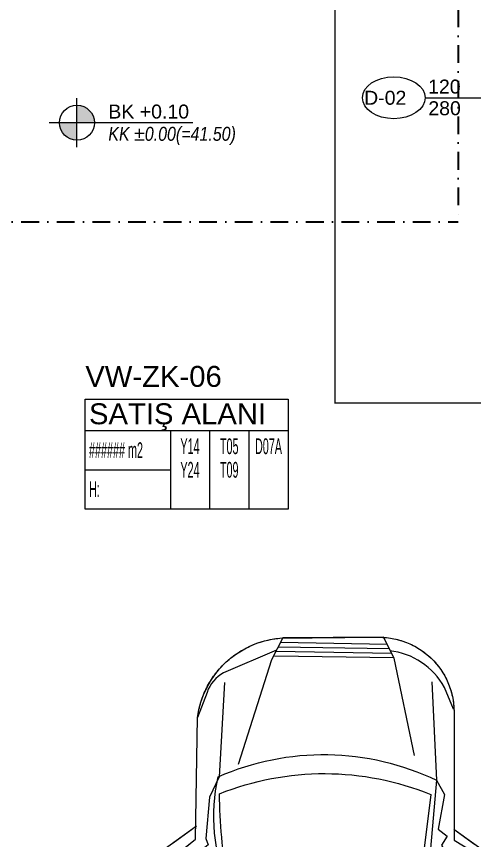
# Model space of a CAD drawing. Extents: x -3709 to 34975, y -230 to 8245.
# Drawn here: x 5523 to 5851, y 2079 to 2669 of the extents above; entities that cross this region are included whole.
import ezdxf
from ezdxf.enums import TextEntityAlignment as Align
from ezdxf.xclip import XClip

# ---------------------------------------------------------------- set-up
doc = ezdxf.new("R2010")
doc.units = 0
doc.header["$XCLIPFRAME"] = 0
doc.linetypes.add('DASHDOT', pattern=[25.4, 12.7, -6.35, 0, -6.35])
doc.linetypes.add('HIDDEN2', pattern=[4.7625, 3.175, -1.5875])
doc.layers.get('0').update_dxf_attribs({"color": 9, "lineweight": 9})
for name, color, linetype, lineweight in [('04', 9, 'Continuous', 9), ('21', 9, 'Continuous', 9), ('21_MAHAL', 9, 'Continuous', 9), ('22', 8, 'Continuous', 9), ('E-KABLO', 7, 'Continuous', 30)]:
    doc.layers.add(name, color=color, linetype=linetype, lineweight=lineweight)
doc.styles.add('Arial', font='arial.ttf', dxfattribs={"height": 2.5})
doc.styles.add('MuuM_TEXT-ITALIC', font='ARIALNI.TTF')
doc.styles.add('MuuM_TEXT-STANDART', font='ARIALN.TTF')

# ---------------------------------------------------------------- blocks, each defined once
blk = doc.blocks.new('0_elevationtarget-p-bk')
h = blk.add_hatch(color=254)
h.paths.add_polyline_path([(2.5, 0, 0.414214), (0, 2.5), (0, 0)])
h.paths.add_polyline_path([(0, 0), (-2.5, 0, 0.414214), (0, -2.5)])
blk.add_line((0, -3.5), (0, 3.5))
blk.add_lwpolyline([(16.6, 0), (-4, 0)])
blk.add_circle((0, 0), 2.5)
at = {"style": 'Arial'}
blk.add_attdef('BITMISKOT', text='', height=2, dxfattribs=at).set_placement((4.5, 0), align=Align.BOTTOM_LEFT)
at = {"style": 'MuuM_TEXT-ITALIC'}
blk.add_attdef('FINISHINGFLOORLEVEL', text='', height=2, dxfattribs=at).set_placement((4.5, -0.59), align=Align.TOP_LEFT)
blk = doc.blocks.new('p-araba-caddy')
for points in [[(4.26, 87.51), (96.49, 89.41), (104.41, 102.92), (112.34, 100.13), (105.35, 88.48), (403.12, 88.69), (392.45, 85.45), (418.68, 84.42, -0.236784), (423.23, -86.05), (112.38, -97.42), (113.04, -112.56), (99.21, -96.1), (12.07, -96.13, -0.35315), (-45.78, -38.19), (-47.76, 31.57, -0.418979), (4.26, 87.51, -0.014091)], [(2.59, 87.13), (-12.8, 80.33, 0.245122), (-38.23, 40.61, 1.092698)], [(409.1, 84.81, -0.220393), (429.15, 10.65, -0.069309), (420.89, -80.59, -0.369387), (413.22, -85.28, 0.321855)], [(64.08, 71.92), (123.59, 65.82, 0.084966), (128.47, -72.87, -0.035125), (66.42, -79.48, -0.194351), (64.08, 71.92, 5.525286)], [(420.8, 66.63), (409.14, 55.57, -0.115145), (408.6, -46.74, 0.095225), (425.84, -65.72, -1.448896)], [(198.7, 59.31), (404.34, 58.71, -0.170159), (399.21, -57.46), (133.8, -68.34)], [(414.2, 20.68, 0.498413), (429.89, 21.34, -5.209749)], [(414.6, 10.43, -0.389225), (429.11, 8.84, 0.453338)], [(-37.08, -40.41), (-20.32, -78.19, 0.180747), (-6.04, -89.68), (12.07, -96.13)]]:
    blk.add_lwpolyline(points, format="xyb")
for points in [[(128.39, 63.59), (198.34, 59.3), (187.01, 88.59)], [(-16.56, 71.13), (53.81, 76), (63.98, 81.75), (88.77, 77.77), (93.64, 84.4), (100.28, 80.42), (104.7, 83.08), (183.48, 83.52), (188.35, 71.13), (129.93, 71.13)], [(220.11, 84.66), (385.27, 81.17), (382, 68.06), (219.94, 73.15), (220.11, 84.66)], [(277.68, 83.09), (275.35, 70.89)], [(330.01, 82.53), (330.93, 69.98)], [(404.84, 57.96), (419.34, 71.17)], [(36.43, 59.8), (-33.06, 43.83), (-47.93, 36.03), (-46.07, -36.03), (-30.09, -43.83), (45.17, -66.5)], [(-36.39, 42.08), (-36.21, -40.84)], [(-33.17, 43.72), (-32.97, -41.82)], [(-42.85, 38.7), (-42.67, -37.69)], [(-39.62, 40.39), (-39.44, -39.27)], [(399.21, -57.46), (422.7, -74.75)], [(217.67, -71.23), (380.57, -66), (385.81, -78.37), (219.1, -84.08), (217.19, -71.23)], [(277.5, -68.54), (278.55, -81.67)], [(328.6, -68.26), (329.42, -80.94)], [(118.18, -77.55), (201.93, -75.8), (199.3, -94.64)], [(-13.38, -77.2), (54.33, -79.85), (68.94, -86.49), (98.59, -88.7), (103.01, -86.93), (110.98, -96.22), (108.33, -88.7), (191.09, -89.14), (191.97, -93.56)]]:
    blk.add_lwpolyline(points)
blk.add_lwpolyline([(53.8, 75.95), (130, 70.57, 0.08903), (133.77, -71.93, -0.153631), (54.26, -80.6, -0.218697)], format="xyb", close=True)
blk = doc.blocks.new('p- caddy')
for p, q in [((-86.52, 354.02), (-175.71, 289.92)), ((97.81, 351.94), (187, 287.83))]:
    blk.add_line(p, q)
blk.add_arc((-86.52, 354.02), 109.84, 215.7081, 269.02404)
at = {"extrusion": (0, 0, -1)}
blk.add_arc((-97.81, 351.94), 109.84, 215.7081, 269.02404, dxfattribs=at)
at = {"rotation": 268.9244510197643}
blk.add_blockref('p-araba-caddy', (10.6, 442.15), dxfattribs=at)
blk = doc.blocks.new('0_doorno')
blk.add_lwpolyline([(4.5, 0), (12.5, 0)])
blk.add_ellipse((0, 0), major_axis=(-4.5, 0), ratio=0.666667)
at = {"style": 'Arial'}
blk.add_attdef('YUKSEKLIK', text='', height=2, dxfattribs=at).set_placement((5, 5.9), align=Align.TOP_LEFT)
blk.add_attdef('KAPINO', text='', height=1.4, dxfattribs=at).set_placement((-0.02, -0.04), align=Align.MIDDLE)
blk.add_attdef('GENISLIK', text='', height=2, dxfattribs=at).set_placement((5, -1.89), align=Align.BOTTOM_LEFT)
blk = doc.blocks.new('0_roomno2')
blk.add_lwpolyline([(19.375, -10.5), (0, -10.5), (0, 0), (19.375, 0)], close=True)
for points in [[(0, -3), (19.375, -3)], [(8.125, -3), (8.125, -10.5)], [(11.875, -3), (11.875, -10.5)], [(15.625, -3), (15.625, -10.5)], [(0, -6.75), (8.125, -6.75)]]:
    blk.add_lwpolyline(points)
at = {"style": 'MuuM_TEXT-STANDART', "width": 0.6}
blk.add_text('H:', height=1.5, dxfattribs=at).set_placement((0.35, -8.608), align=Align.MIDDLE_LEFT)
at = {"style": 'Arial'}
blk.add_attdef('ODANO', (0, 1.17), '', height=2, dxfattribs=at)
blk.add_attdef('MEKANADI', text='', height=2, dxfattribs=at).set_placement((0.35, -3), align=Align.BOTTOM_LEFT)
at = {"style": 'MuuM_TEXT-STANDART', "width": 0.6}
for tag, p in [('YER01', (10, -4.5)), ('TAVAN01', (13.75, -4.5)), ('DUVAR01', (17.5, -4.5)), ('YER02', (10, -6.75)), ('TAVAN02', (13.75, -6.75)), ('DUVAR02', (17.5, -6.75)), ('YER03', (10, -9)), ('TAVAN03', (13.75, -9)), ('DUVAR03', (17.5, -9))]:
    blk.add_attdef(tag, text='', height=1.5, dxfattribs=at).set_placement(p, align=Align.MIDDLE_CENTER)
for tag, p in [('M2', (0.35, -4.875)), ('TEMIZTAVANYUKSEKLIGI', (1.8, -8.608))]:
    blk.add_attdef(tag, text='', height=1.5, dxfattribs=at).set_placement(p, align=Align.MIDDLE_LEFT)

msp = doc.modelspace()

# ---------------------------------------------------------------- linework, layer by layer
at = {"layer": '21', "linetype": 'HIDDEN2', "ltscale": 0.1, "const_width": 1}
msp.add_lwpolyline([(5750.84, 2392.59), (6274.63, 2392.59), (6274.63, 3241.21), (5750.84, 3241.21)], close=True, dxfattribs=at)
at = {"layer": 'E-KABLO', "color": 6, "linetype": 'DASHDOT'}
for p in [(5839.15, 2929.41), (4939.53, 2522.32)]:
    msp.add_line(p, (5839.15, 2522.32), dxfattribs=at)

# ---------------------------------------------------------------- block references
at = {"layer": '04'}
msp.add_blockref('p- caddy', (5738.09, 1735.53), dxfattribs=at)
ref = msp.add_blockref('p- caddy', (5738.09, 1735.53), dxfattribs=at)
XClip(ref).set_block_clipping_path([(-103.3147364369, -3.0291583687), (112.6871295991, 503.2721170996)])
at = {"layer": '21', "xscale": 5, "yscale": 5, "zscale": 5}
msp.add_blockref('0_elevationtarget-p-bk', (5565.89, 2593.36), dxfattribs=at).add_auto_attribs({'BITMISKOT': 'BK +0.10', 'FINISHINGFLOORLEVEL': 'KK %%p0.00(=41.50)'})
at = {"layer": '21_MAHAL'}
ref = msp.add_blockref('0_roomno2', (5571.9, 2395.41), dxfattribs=dict(at, xscale=7.5, yscale=7.5, zscale=7.5))
ref.add_attrib('ODANO', 'VW-ZK-06', (5571.9, 2404.18), dxfattribs={"layer": '0', "height": 15, "style": 'Arial'})
ref.add_attrib('MEKANADI', 'SATIŞ ALANI', dxfattribs={"layer": '0', "height": 15, "style": 'Arial'}).set_placement((5574.52, 2372.91), align=Align.BOTTOM_LEFT)
ref.add_attrib('M2', '###### m2', dxfattribs={"layer": '0', "height": 11.25, "style": 'MuuM_TEXT-STANDART', "width": 0.6}).set_placement((5574.52, 2358.84), align=Align.MIDDLE_LEFT)
ref.add_attrib('YER01', 'Y14', dxfattribs={"layer": '0', "height": 11.25, "style": 'MuuM_TEXT-STANDART', "width": 0.6}).set_placement((5646.9, 2361.66), align=Align.MIDDLE_CENTER)
ref.add_attrib('TAVAN01', 'T05', dxfattribs={"layer": '0', "height": 11.25, "style": 'MuuM_TEXT-STANDART', "width": 0.6}).set_placement((5675.02, 2361.66), align=Align.MIDDLE_CENTER)
ref.add_attrib('DUVAR01', 'D07A', dxfattribs={"layer": '0', "height": 11.25, "style": 'MuuM_TEXT-STANDART', "width": 0.6}).set_placement((5703.15, 2361.66), align=Align.MIDDLE_CENTER)
ref.add_attrib('YER02', 'Y24', dxfattribs={"layer": '0', "height": 11.25, "style": 'MuuM_TEXT-STANDART', "width": 0.6}).set_placement((5646.9, 2344.78), align=Align.MIDDLE_CENTER)
ref.add_attrib('TAVAN02', 'T09', dxfattribs={"layer": '0', "height": 11.25, "style": 'MuuM_TEXT-STANDART', "width": 0.6}).set_placement((5675.02, 2344.78), align=Align.MIDDLE_CENTER)
at = {"layer": '22'}
ref = msp.add_blockref('0_doorno', (5792.94, 2611.24), dxfattribs=dict(at, xscale=5, yscale=5, zscale=5))
ref.add_attrib('KAPINO', 'D-02', dxfattribs={"layer": '0', "height": 10, "style": 'Arial'}).set_placement((5786.82, 2611.24), align=Align.MIDDLE)
ref.add_attrib('GENISLIK', '120', dxfattribs={"layer": '0', "height": 10, "style": 'Arial'}).set_placement((5817.53, 2611.24), align=Align.BOTTOM_LEFT)
ref.add_attrib('YUKSEKLIK', '280', dxfattribs={"layer": '0', "height": 10, "style": 'Arial'}).set_placement((5817.7, 2608.74), align=Align.TOP_LEFT)

doc.saveas('drawing.dxf')
